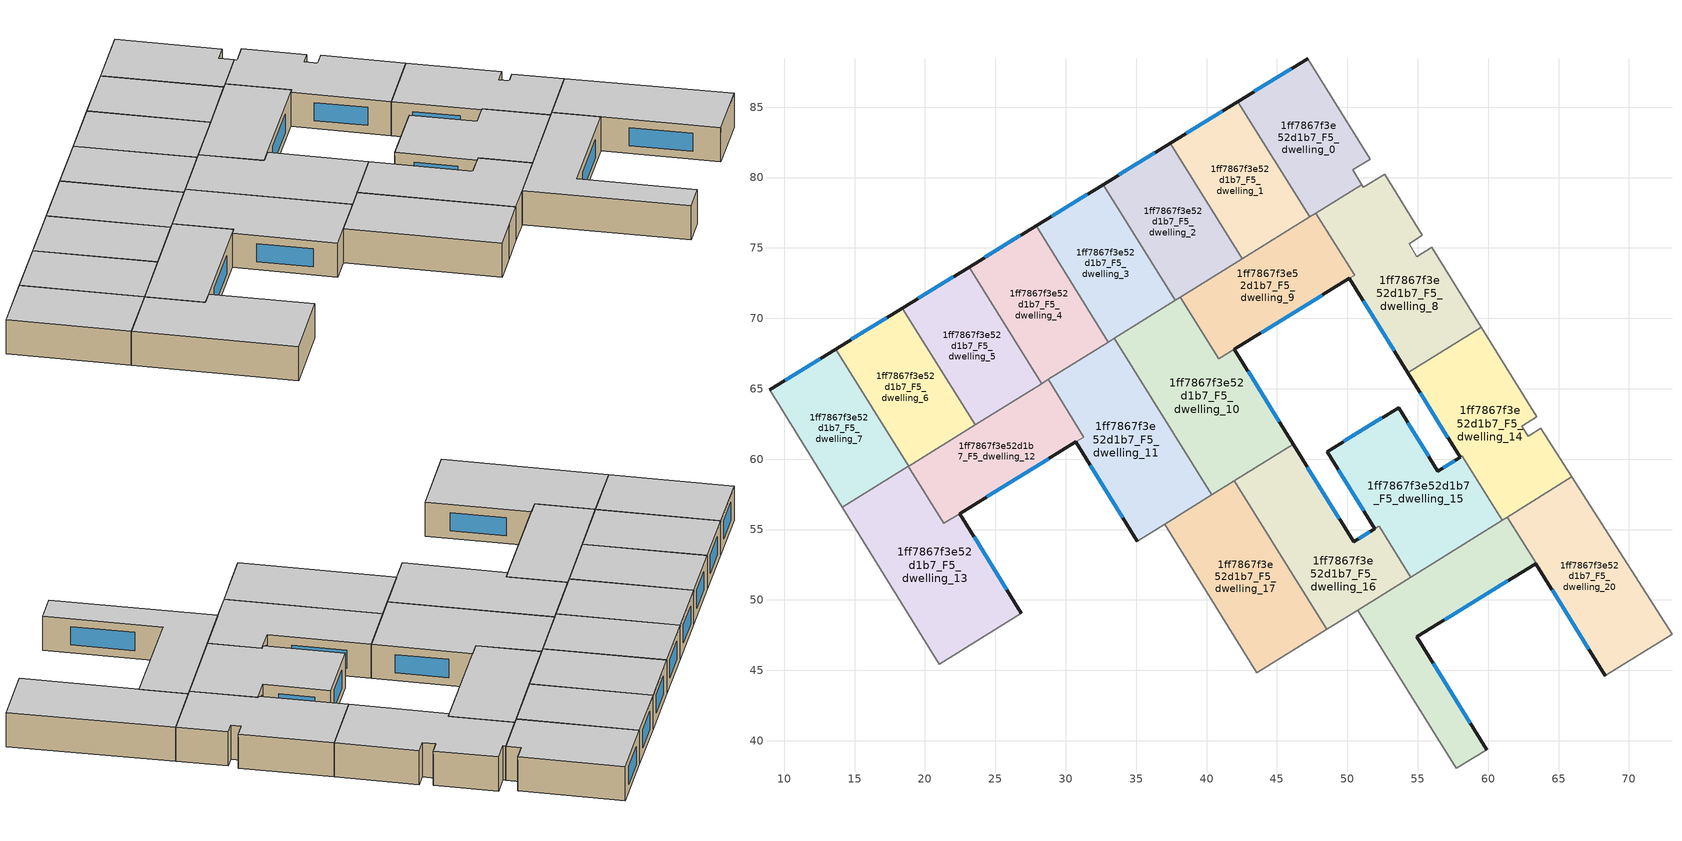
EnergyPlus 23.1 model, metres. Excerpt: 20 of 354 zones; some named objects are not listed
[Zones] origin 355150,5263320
1ff7867f3e52d1b7_F5_dwelling_0
 floor to 1ff7867f3e52d1b7_F4_dwelling_0 (EU_floor_Construction): 47.19,88.45 51.62,81.31 50.37,80.54 51.01,79.5 47.32,77.21 42.22,85.39 z15
 wall outside (EU_wall_Construction): 47.19,88.45 42.22,85.39 z15:18
 wall adiabatic (EU_wall_Construction): 51.01,79.5 50.37,80.54 51.62,81.31 47.19,88.45 z15:18
 wall to 1ff7867f3e52d1b7_F5_dwelling_1 (EU_wall_Construction): 42.22,85.39 47.32,77.21 z15:18
 wall to 1ff7867f3e52d1b7_F5_dwelling_8 (EU_wall_Construction): 47.76,77.48 51.01,79.5 z15:18
 wall to 1ff7867f3e52d1b7_F5_dwelling_9 (EU_wall_Construction): 47.32,77.21 47.76,77.48 z15:18
 window (EU_Window_Construction): 46.02,87.73 43.39,86.11 z15.7:17.3
 ceiling to 1ff7867f3e52d1b7_F6_dwelling_0 (EU_floor_Construction): 51.01,79.5 50.37,80.54 51.62,81.31 47.19,88.45 42.22,85.39 47.32,77.21 z18
1ff7867f3e52d1b7_F5_dwelling_1
 floor to 1ff7867f3e52d1b7_F4_dwelling_1 (EU_floor_Construction): 42.22,85.39 47.32,77.21 42.54,74.24 37.43,82.45 z15
 wall outside (EU_wall_Construction): 42.22,85.39 37.43,82.45 z15:18
 wall to 1ff7867f3e52d1b7_F5_dwelling_2 (EU_wall_Construction): 37.43,82.45 42.54,74.24 z15:18
 wall to 1ff7867f3e52d1b7_F5_dwelling_9 (EU_wall_Construction): 42.54,74.24 47.32,77.21 z15:18
 window (EU_Window_Construction): 41.1,84.7 38.56,83.14 z15.7:17.3
 ceiling to 1ff7867f3e52d1b7_F6_dwelling_1 (EU_floor_Construction): 47.32,77.21 42.22,85.39 37.43,82.45 42.54,74.24 z18
1ff7867f3e52d1b7_F5_dwelling_10
 floor to 1ff7867f3e52d1b7_F4_dwelling_10 (EU_floor_Construction): 41.98,67.81 46.15,61.07 40.35,57.47 33.44,68.58 38.14,71.5 40.86,67.12 z15
 wall outside (EU_wall_Construction): 46.15,61.07 41.98,67.81 z15:18
 wall to 1ff7867f3e52d1b7_F5_dwelling_11 (EU_wall_Construction): 33.44,68.58 40.35,57.47 z15:18
 wall to 1ff7867f3e52d1b7_F5_dwelling_9 (EU_wall_Construction): 41.98,67.81 40.86,67.12 38.14,71.5 z15:18
 wall to 1ff7867f3e52d1b7_F5_dwelling_16 (EU_wall_Construction): 41.96,58.46 46.15,61.07 z15:18
 wall to 1ff7867f3e52d1b7_F5_dwelling_3 (EU_wall_Construction): 37.77,71.27 33.44,68.58 z15:18
 wall to 1ff7867f3e52d1b7_F5_dwelling_17 (EU_wall_Construction): 40.36,57.47 41.96,58.46 z15:18
 wall to 1ff7867f3e52d1b7_F5_dwelling_2 (EU_wall_Construction): 38.14,71.5 37.77,71.27 z15:18
 window (EU_Window_Construction): 45.17,62.65 42.96,66.23 z15.7:17.3
 ceiling to 1ff7867f3e52d1b7_F6_dwelling_10 (EU_floor_Construction): 46.15,61.07 41.98,67.81 40.86,67.12 38.14,71.5 33.44,68.58 40.35,57.47 z18
1ff7867f3e52d1b7_F5_dwelling_11
 floor to 1ff7867f3e52d1b7_F4_dwelling_11 (EU_floor_Construction): 33.44,68.58 40.35,57.47 35.08,54.19 30.72,61.22 31.29,61.57 28.74,65.66 z15
 wall outside (EU_wall_Construction): 30.72,61.22 35.08,54.19 z15:18
 wall to 1ff7867f3e52d1b7_F5_dwelling_12 (EU_wall_Construction): 28.74,65.66 31.29,61.57 30.72,61.22 z15:18
 wall to 1ff7867f3e52d1b7_F5_dwelling_4 (EU_wall_Construction): 33.02,68.32 28.74,65.66 z15:18
 wall to 1ff7867f3e52d1b7_F5_dwelling_17 (EU_wall_Construction): 37.01,55.39 40.35,57.47 z15:18
 wall to 1ff7867f3e52d1b7_F5_dwelling_18 (EU_wall_Construction): 35.08,54.19 37.01,55.39 z15:18
 wall to 1ff7867f3e52d1b7_F5_dwelling_3 (EU_wall_Construction): 33.44,68.58 33.02,68.32 z15:18
 window (EU_Window_Construction): 31.75,59.57 34.06,55.84 z15.7:17.3
 ceiling to 1ff7867f3e52d1b7_F6_dwelling_11 (EU_floor_Construction): 40.35,57.47 33.44,68.58 28.74,65.66 31.29,61.57 30.72,61.22 35.08,54.19 z18
1ff7867f3e52d1b7_F5_dwelling_12
 floor to 1ff7867f3e52d1b7_F4_dwelling_12 (EU_floor_Construction): 28.74,65.66 31.29,61.57 21.33,55.45 18.82,59.49 z15
 wall outside (EU_wall_Construction): 22.45,56.14 30.73,61.22 z15:18
 wall to 1ff7867f3e52d1b7_F5_dwelling_13 (EU_wall_Construction): 18.82,59.49 21.33,55.45 22.45,56.14 z15:18
 wall to 1ff7867f3e52d1b7_F5_dwelling_5 (EU_wall_Construction): 28.28,65.37 23.55,62.43 z15:18
 wall to 1ff7867f3e52d1b7_F5_dwelling_6 (EU_wall_Construction): 23.55,62.43 18.84,59.5 z15:18
 wall to 1ff7867f3e52d1b7_F5_dwelling_4 (EU_wall_Construction): 28.74,65.66 28.28,65.37 z15:18
 wall to 1ff7867f3e52d1b7_F5_dwelling_7 (EU_wall_Construction): 18.84,59.5 18.82,59.49 z15:18
 window (EU_Window_Construction): 24.4,57.33 28.78,60.03 z15.7:17.3
 ceiling to 1ff7867f3e52d1b7_F6_dwelling_12 (EU_floor_Construction): 31.29,61.57 28.74,65.66 18.82,59.49 21.33,55.45 z18
1ff7867f3e52d1b7_F5_dwelling_13
 floor to 1ff7867f3e52d1b7_F4_dwelling_13 (EU_floor_Construction): 22.45,56.14 26.84,49.06 21.02,45.44 14.13,56.57 18.82,59.49 21.33,55.45 z15
 wall outside (EU_wall_Construction): 26.84,49.06 22.45,56.14 z15:18
 wall to 1ff7867f3e52d1b7_F5_dwelling_19 (EU_wall_Construction): 21.02,45.44 26.84,49.06 z15:18
 wall adiabatic (EU_wall_Construction): 14.13,56.57 21.02,45.44 z15:18
 wall to 1ff7867f3e52d1b7_F5_dwelling_7 (EU_wall_Construction): 18.82,59.49 14.13,56.57 z15:18
 window (EU_Window_Construction): 25.81,50.72 23.48,54.48 z15.7:17.3
 ceiling to 1ff7867f3e52d1b7_F6_dwelling_13 (EU_floor_Construction): 26.84,49.06 22.45,56.14 21.33,55.45 18.82,59.49 14.13,56.57 21.02,45.44 z18
1ff7867f3e52d1b7_F5_dwelling_14
 floor to 1ff7867f3e52d1b7_F4_dwelling_14 (EU_floor_Construction): 59.51,69.38 63.46,63.01 62.38,62.33 62.83,61.62 63.75,62.2 65.95,58.74 61.01,55.67 58.17,60.23 58.01,60.13 54.29,66.13 z15
 wall outside (EU_wall_Construction): 54.29,66.13 58.01,60.13 z15:18
 wall adiabatic (EU_wall_Construction): 65.95,58.74 63.75,62.2 62.83,61.62 62.38,62.33 63.46,63.01 59.51,69.38 z15:18
 wall to 1ff7867f3e52d1b7_F5_dwelling_8 (EU_wall_Construction): 59.51,69.38 54.29,66.13 z15:18
 wall to 1ff7867f3e52d1b7_F5_dwelling_20 (EU_wall_Construction): 61.36,55.89 65.95,58.74 z15:18
 wall to 1ff7867f3e52d1b7_F5_dwelling_15 (EU_wall_Construction): 58.17,60.22 61.01,55.67 / 58.01,60.13 58.17,60.23 z15:18
 wall to 1ff7867f3e52d1b7_F5_dwelling_21 (EU_wall_Construction): 61.01,55.67 61.36,55.89 z15:18
 window (EU_Window_Construction): 55.17,64.72 57.14,61.54 z15.7:17.3
 ceiling to 1ff7867f3e52d1b7_F6_dwelling_14 (EU_floor_Construction): 65.95,58.74 63.75,62.2 62.83,61.62 62.38,62.33 63.46,63.01 59.51,69.38 54.29,66.13 58.01,60.13 58.17,60.23 61.01,55.67 z18
1ff7867f3e52d1b7_F5_dwelling_15
 floor to 1ff7867f3e52d1b7_F4_dwelling_15 (EU_floor_Construction): 58.17,60.22 61.01,55.67 54.5,51.62 52.24,55.24 51.96,55.06 48.57,60.54 53.64,63.66 56.43,59.16 58.01,60.13 z15
 wall outside (EU_wall_Construction): 58.01,60.12 56.43,59.16 53.64,63.66 48.57,60.54 51.96,55.06 z15:18
 wall to 1ff7867f3e52d1b7_F5_dwelling_21 (EU_wall_Construction): 54.5,51.62 61.01,55.67 z15:18
 wall to 1ff7867f3e52d1b7_F5_dwelling_16 (EU_wall_Construction): 52.25,55.24 54.5,51.62 / 51.96,55.06 52.24,55.24 z15:18
 window (EU_Window_Construction): 55.77,60.21 54.29,62.6 / 57.63,59.9 56.8,59.38 / 49.36,59.25 51.16,56.35 / 52.45,62.93 49.76,61.27 z15.7:17.3
 ceiling to 1ff7867f3e52d1b7_F6_dwelling_15 (EU_floor_Construction): 61.01,55.67 58.17,60.22 58.01,60.13 56.43,59.16 53.64,63.66 48.57,60.54 51.96,55.06 52.24,55.24 54.5,51.62 z18
1ff7867f3e52d1b7_F5_dwelling_16
 floor to 1ff7867f3e52d1b7_F4_dwelling_16 (EU_floor_Construction): 52.24,55.24 54.5,51.62 48.52,47.91 41.96,58.46 46.15,61.07 50.45,54.13 z15
 wall outside (EU_wall_Construction): 51.96,55.06 50.45,54.13 46.15,61.07 z15:18
 wall to 1ff7867f3e52d1b7_F5_dwelling_17 (EU_wall_Construction): 41.96,58.46 48.52,47.91 z15:18
 wall to 1ff7867f3e52d1b7_F5_dwelling_22 (EU_wall_Construction): 48.52,47.91 50.74,49.28 z15:18
 wall to 1ff7867f3e52d1b7_F5_dwelling_21 (EU_wall_Construction): 50.74,49.28 54.5,51.62 z15:18
 window (EU_Window_Construction): 49.44,55.76 47.16,59.44 / 51.6,54.84 50.8,54.35 z15.7:17.3
 ceiling to 1ff7867f3e52d1b7_F6_dwelling_16 (EU_floor_Construction): 54.5,51.62 52.24,55.24 50.45,54.13 46.15,61.07 41.96,58.46 48.52,47.91 z18
1ff7867f3e52d1b7_F5_dwelling_17
 floor to 1ff7867f3e52d1b7_F4_dwelling_17 (EU_floor_Construction): 41.96,58.46 48.52,47.91 43.58,44.83 37.01,55.39 z15
 wall to 1ff7867f3e52d1b7_F5_dwelling_18 (EU_wall_Construction): 37.01,55.39 43.58,44.83 z15:18
 wall to 1ff7867f3e52d1b7_F5_dwelling_23 (EU_wall_Construction): 43.58,44.83 46.09,46.39 z15:18
 wall to 1ff7867f3e52d1b7_F5_dwelling_22 (EU_wall_Construction): 46.09,46.39 48.52,47.9 z15:18
 ceiling to 1ff7867f3e52d1b7_F6_dwelling_17 (EU_floor_Construction): 48.52,47.91 41.96,58.46 37.01,55.39 43.58,44.83 z18
1ff7867f3e52d1b7_F5_dwelling_2
 floor to 1ff7867f3e52d1b7_F4_dwelling_2 (EU_floor_Construction): 37.43,82.45 42.54,74.24 37.77,71.27 32.66,79.5 z15
 wall outside (EU_wall_Construction): 37.43,82.45 32.66,79.5 z15:18
 wall to 1ff7867f3e52d1b7_F5_dwelling_3 (EU_wall_Construction): 32.66,79.5 37.77,71.27 z15:18
 wall to 1ff7867f3e52d1b7_F5_dwelling_9 (EU_wall_Construction): 38.14,71.5 42.54,74.24 z15:18
 window (EU_Window_Construction): 36.31,81.76 33.78,80.2 z15.7:17.3
 ceiling to 1ff7867f3e52d1b7_F6_dwelling_2 (EU_floor_Construction): 42.54,74.24 37.43,82.45 32.66,79.5 37.77,71.27 z18
1ff7867f3e52d1b7_F5_dwelling_20
 floor to 1ff7867f3e52d1b7_F4_dwelling_20 (EU_floor_Construction): 65.95,58.74 73.05,47.56 68.35,44.64 68.31,44.62 63.38,52.59 63.4,52.61 61.36,55.89 z15
 wall outside (EU_wall_Construction): 63.38,52.59 68.31,44.62 z15:18
 wall adiabatic (EU_wall_Construction): 73.05,47.56 65.95,58.74 z15:18
 wall to 1ff7867f3e52d1b7_F5_dwelling_21 (EU_wall_Construction): 61.36,55.89 63.4,52.61 63.38,52.59 z15:18
 wall to 1ff7867f3e52d1b7_F5_dwelling_26 (EU_wall_Construction): 68.31,44.62 68.35,44.64 73.05,47.56 z15:18
 window (EU_Window_Construction): 64.54,50.72 67.15,46.49 z15.7:17.3
 ceiling to 1ff7867f3e52d1b7_F6_dwelling_20 (EU_floor_Construction): 73.05,47.56 65.95,58.74 61.36,55.89 63.4,52.61 63.38,52.59 68.31,44.62 68.35,44.64 z18
1ff7867f3e52d1b7_F5_dwelling_21
 floor to 1ff7867f3e52d1b7_F4_dwelling_21 (EU_floor_Construction): 61.36,55.89 63.4,52.61 63.37,52.59 54.93,47.39 59.89,39.38 57.73,38.04 50.74,49.28 z15
 wall outside (EU_wall_Construction): 59.89,39.38 54.93,47.39 63.37,52.59 z15:18
 wall to 1ff7867f3e52d1b7_F5_dwelling_22 (EU_wall_Construction): 50.74,49.28 57.73,38.04 z15:18
 wall to 1ff7867f3e52d1b7_F5_dwelling_28 (EU_wall_Construction): 57.73,38.04 59.89,39.38 z15:18
 window (EU_Window_Construction): 56.91,48.61 61.39,51.37 / 58.73,41.26 56.09,45.51 z15.7:17.3
 ceiling to 1ff7867f3e52d1b7_F6_dwelling_21 (EU_floor_Construction): 59.89,39.38 54.93,47.39 63.37,52.59 63.4,52.61 61.36,55.89 50.74,49.28 57.73,38.04 z18
1ff7867f3e52d1b7_F5_dwelling_3
 floor to 1ff7867f3e52d1b7_F4_dwelling_3 (EU_floor_Construction): 32.66,79.5 37.77,71.27 33.02,68.32 27.89,76.57 z15
 wall outside (EU_wall_Construction): 32.66,79.5 27.89,76.57 z15:18
 wall to 1ff7867f3e52d1b7_F5_dwelling_4 (EU_wall_Construction): 27.89,76.57 33.02,68.32 z15:18
 window (EU_Window_Construction): 31.54,78.82 29.01,77.26 z15.7:17.3
 ceiling to 1ff7867f3e52d1b7_F6_dwelling_3 (EU_floor_Construction): 37.77,71.27 32.66,79.5 27.89,76.57 33.02,68.32 z18
1ff7867f3e52d1b7_F5_dwelling_4
 floor to 1ff7867f3e52d1b7_F4_dwelling_4 (EU_floor_Construction): 27.89,76.57 33.02,68.32 28.28,65.37 23.14,73.65 z15
 wall outside (EU_wall_Construction): 27.89,76.57 23.14,73.65 z15:18
 wall to 1ff7867f3e52d1b7_F5_dwelling_5 (EU_wall_Construction): 23.14,73.65 28.28,65.37 z15:18
 window (EU_Window_Construction): 26.77,75.89 24.25,74.33 z15.7:17.3
 ceiling to 1ff7867f3e52d1b7_F6_dwelling_4 (EU_floor_Construction): 33.02,68.32 27.89,76.57 23.14,73.65 28.28,65.37 z18
1ff7867f3e52d1b7_F5_dwelling_5
 floor to 1ff7867f3e52d1b7_F4_dwelling_5 (EU_floor_Construction): 23.14,73.65 28.28,65.37 23.55,62.43 18.4,70.73 z15
 wall outside (EU_wall_Construction): 23.14,73.65 18.4,70.73 z15:18
 wall to 1ff7867f3e52d1b7_F5_dwelling_6 (EU_wall_Construction): 18.4,70.73 23.55,62.43 z15:18
 window (EU_Window_Construction): 22.02,72.96 19.51,71.41 z15.7:17.3
 ceiling to 1ff7867f3e52d1b7_F6_dwelling_5 (EU_floor_Construction): 28.28,65.37 23.14,73.65 18.4,70.73 23.55,62.43 z18
1ff7867f3e52d1b7_F5_dwelling_6
 floor to 1ff7867f3e52d1b7_F4_dwelling_6 (EU_floor_Construction): 18.4,70.73 23.55,62.43 18.84,59.5 13.67,67.82 z15
 wall outside (EU_wall_Construction): 18.4,70.73 13.67,67.82 z15:18
 wall to 1ff7867f3e52d1b7_F5_dwelling_7 (EU_wall_Construction): 13.67,67.82 18.84,59.5 z15:18
 window (EU_Window_Construction): 17.28,70.05 14.78,68.5 z15.7:17.3
 ceiling to 1ff7867f3e52d1b7_F6_dwelling_6 (EU_floor_Construction): 23.55,62.43 18.4,70.73 13.67,67.82 18.84,59.5 z18
1ff7867f3e52d1b7_F5_dwelling_7
 floor to 1ff7867f3e52d1b7_F4_dwelling_7 (EU_floor_Construction): 13.67,67.82 18.84,59.5 14.13,56.57 8.96,64.92 z15
 wall outside (EU_wall_Construction): 13.67,67.82 8.96,64.92 z15:18
 wall adiabatic (EU_wall_Construction): 8.96,64.92 14.13,56.57 z15:18
 window (EU_Window_Construction): 12.56,67.14 10.06,65.6 z15.7:17.3
 ceiling to 1ff7867f3e52d1b7_F6_dwelling_7 (EU_floor_Construction): 18.84,59.5 13.67,67.82 8.96,64.92 14.13,56.57 z18
1ff7867f3e52d1b7_F5_dwelling_8
 floor to 1ff7867f3e52d1b7_F4_dwelling_8 (EU_floor_Construction): 55.33,75.89 54.38,75.3 54.93,74.39 56,75.06 59.51,69.38 54.29,66.13 50.15,72.83 50.51,73.05 47.76,77.48 51.01,79.5 51.14,79.3 52.65,80.23 z15
 wall outside (EU_wall_Construction): 50.15,72.83 54.29,66.13 z15:18
 wall adiabatic (EU_wall_Construction): 59.51,69.38 56,75.06 54.93,74.39 54.38,75.3 55.33,75.89 52.65,80.23 51.14,79.3 51.01,79.5 z15:18
 wall to 1ff7867f3e52d1b7_F5_dwelling_9 (EU_wall_Construction): 47.76,77.48 50.51,73.05 50.15,72.83 z15:18
 window (EU_Window_Construction): 51.12,71.26 53.32,67.71 z15.7:17.3
 ceiling to 1ff7867f3e52d1b7_F6_dwelling_8 (EU_floor_Construction): 59.51,69.38 56,75.06 54.93,74.39 54.38,75.3 55.33,75.89 52.65,80.23 51.14,79.3 51.01,79.5 47.76,77.48 50.51,73.05 50.15,72.83 54.29,66.13 z18
1ff7867f3e52d1b7_F5_dwelling_9
 floor to 1ff7867f3e52d1b7_F4_dwelling_9 (EU_floor_Construction): 47.76,77.48 50.51,73.05 40.86,67.12 38.14,71.5 z15
 wall outside (EU_wall_Construction): 41.98,67.81 50.15,72.83 z15:18
 window (EU_Window_Construction): 43.9,68.99 48.23,71.65 z15.7:17.3
 ceiling to 1ff7867f3e52d1b7_F6_dwelling_9 (EU_floor_Construction): 50.51,73.05 47.76,77.48 38.14,71.5 40.86,67.12 z18
[Building]
EU S2 Campaign: North Axis=0; Terrain=City; Solar Distribution=FullExterior
[Site:Location]
Budapest.Ferenc.Liszt.Intl.AP: Latitude=47.437; Longitude=19.256; Time Zone=1; Elevation=185
[SizingPeriod:WeatherFileDays]
AnnualSizingPeriod: Begin Month=1; Begin Day of Month=1; End Month=12; End Day of Month=31; Day of Week for Start Day=Monday; Use Weather File Daylight Saving Period=No; Use Weather File Rain and Snow Indicators=No
[MATERIAL]
EU_InternalMass_Material: Roughness=MediumRough; Thickness=0.1; Conductivity=1; Density=1800; Specific Heat=900; Thermal Absorptance=0.9; Solar Absorptance=0.7; Visible Absorptance=0.7
[MATERIAL:NOMASS] Roughness=MediumRough; Thermal Absorptance=0.9; Solar Absorptance=0.7; Visible Absorptance=0.7
Name | Thermal Resistance
EU_wall_NoMass | 0.832559
EU_floor_NoMass | 0.872794
[WINDOWMATERIAL:SIMPLEGLAZINGSYSTEM]
EU_Window_SimpleGlazing: UFactor=2.79869; Solar Heat Gain Coefficient=0.75; Visible Transmittance=0.75
[CONSTRUCTION]
EU_wall_Construction: EU_wall_NoMass
EU_floor_Construction: EU_floor_NoMass
EU_Window_Construction: EU_Window_SimpleGlazing
EU_InternalMass_Construction: EU_InternalMass_Material
[ZONE] Type=1; Multiplier=1; Ceiling Height=autocalculate; Floor Area=autocalculate; Part of Total Floor Area=Yes
Name | Volume
1ff7867f3e52d1b7_F5_dwelling_0 | 162.953
1ff7867f3e52d1b7_F5_dwelling_1 | 162.927
1ff7867f3e52d1b7_F5_dwelling_10 | 248.158
1ff7867f3e52d1b7_F5_dwelling_11 | 233.833
1ff7867f3e52d1b7_F5_dwelling_12 | 167.907
1ff7867f3e52d1b7_F5_dwelling_13 | 250.023
1ff7867f3e52d1b7_F5_dwelling_14 | 221.111
1ff7867f3e52d1b7_F5_dwelling_15 | 219.817
1ff7867f3e52d1b7_F5_dwelling_16 | 210.796
1ff7867f3e52d1b7_F5_dwelling_17 | 217.256
1ff7867f3e52d1b7_F5_dwelling_2 | 162.947
1ff7867f3e52d1b7_F5_dwelling_20 | 218.36
1ff7867f3e52d1b7_F5_dwelling_21 | 216.167
1ff7867f3e52d1b7_F5_dwelling_3 | 162.949
1ff7867f3e52d1b7_F5_dwelling_4 | 162.935
1ff7867f3e52d1b7_F5_dwelling_5 | 162.948
1ff7867f3e52d1b7_F5_dwelling_6 | 162.921
1ff7867f3e52d1b7_F5_dwelling_7 | 162.956
1ff7867f3e52d1b7_F5_dwelling_8 | 227.431
1ff7867f3e52d1b7_F5_dwelling_9 | 176.137
[INTERNALMASS] Construction=EU_InternalMass_Construction
Name | Zone or ZoneList | Surface Area
1ff7867f3e52d1b7_F5_dwelling_0_EU_InternalMass | 1ff7867f3e52d1b7_F5_dwelling_0 | 54.3176
1ff7867f3e52d1b7_F5_dwelling_1_EU_InternalMass | 1ff7867f3e52d1b7_F5_dwelling_1 | 54.309
1ff7867f3e52d1b7_F5_dwelling_2_EU_InternalMass | 1ff7867f3e52d1b7_F5_dwelling_2 | 54.3156
1ff7867f3e52d1b7_F5_dwelling_3_EU_InternalMass | 1ff7867f3e52d1b7_F5_dwelling_3 | 54.3164
1ff7867f3e52d1b7_F5_dwelling_4_EU_InternalMass | 1ff7867f3e52d1b7_F5_dwelling_4 | 54.3115
1ff7867f3e52d1b7_F5_dwelling_5_EU_InternalMass | 1ff7867f3e52d1b7_F5_dwelling_5 | 54.3161
1ff7867f3e52d1b7_F5_dwelling_6_EU_InternalMass | 1ff7867f3e52d1b7_F5_dwelling_6 | 54.3068
1ff7867f3e52d1b7_F5_dwelling_7_EU_InternalMass | 1ff7867f3e52d1b7_F5_dwelling_7 | 54.3185
1ff7867f3e52d1b7_F5_dwelling_8_EU_InternalMass | 1ff7867f3e52d1b7_F5_dwelling_8 | 75.8117
1ff7867f3e52d1b7_F5_dwelling_9_EU_InternalMass | 1ff7867f3e52d1b7_F5_dwelling_9 | 58.7085
1ff7867f3e52d1b7_F5_dwelling_10_EU_InternalMass | 1ff7867f3e52d1b7_F5_dwelling_10 | 82.7193
1ff7867f3e52d1b7_F5_dwelling_11_EU_InternalMass | 1ff7867f3e52d1b7_F5_dwelling_11 | 77.9441
1ff7867f3e52d1b7_F5_dwelling_12_EU_InternalMass | 1ff7867f3e52d1b7_F5_dwelling_12 | 55.9651
1ff7867f3e52d1b7_F5_dwelling_13_EU_InternalMass | 1ff7867f3e52d1b7_F5_dwelling_13 | 83.3393
1ff7867f3e52d1b7_F5_dwelling_14_EU_InternalMass | 1ff7867f3e52d1b7_F5_dwelling_14 | 73.7034
1ff7867f3e52d1b7_F5_dwelling_15_EU_InternalMass | 1ff7867f3e52d1b7_F5_dwelling_15 | 73.2719
1ff7867f3e52d1b7_F5_dwelling_16_EU_InternalMass | 1ff7867f3e52d1b7_F5_dwelling_16 | 70.266
1ff7867f3e52d1b7_F5_dwelling_17_EU_InternalMass | 1ff7867f3e52d1b7_F5_dwelling_17 | 72.4188
1ff7867f3e52d1b7_F5_dwelling_20_EU_InternalMass | 1ff7867f3e52d1b7_F5_dwelling_20 | 72.7865
1ff7867f3e52d1b7_F5_dwelling_21_EU_InternalMass | 1ff7867f3e52d1b7_F5_dwelling_21 | 72.0549
[OTHEREQUIPMENT] Fuel Type=Electricity; Design Level Calculation Method=Watts/Area; Power per Zone Floor Area=1; Fraction Latent=0; Fraction Radiant=0; Fraction Lost=0; Carbon Dioxide Generation Rate=0; EndUse Subcategory=EU_Step8_InternalGains
Name | Zone or ZoneList or Space or SpaceList | Schedule
EU_Step8_InternalGain_1ff7867f3e52d1b7_F5_dwelling_0_f000 | 1ff7867f3e52d1b7_F5_dwelling_0 | EU_Step8_GainSchedule_1ff7867f3e52d1b7_F5_dwelling_0_f000
EU_Step8_InternalGain_1ff7867f3e52d1b7_F5_dwelling_1_f000 | 1ff7867f3e52d1b7_F5_dwelling_1 | EU_Step8_GainSchedule_1ff7867f3e52d1b7_F5_dwelling_1_f000
EU_Step8_InternalGain_1ff7867f3e52d1b7_F5_dwelling_2_f000 | 1ff7867f3e52d1b7_F5_dwelling_2 | EU_Step8_GainSchedule_1ff7867f3e52d1b7_F5_dwelling_2_f000
EU_Step8_InternalGain_1ff7867f3e52d1b7_F5_dwelling_3_f000 | 1ff7867f3e52d1b7_F5_dwelling_3 | EU_Step8_GainSchedule_1ff7867f3e52d1b7_F5_dwelling_3_f000
EU_Step8_InternalGain_1ff7867f3e52d1b7_F5_dwelling_4_f000 | 1ff7867f3e52d1b7_F5_dwelling_4 | EU_Step8_GainSchedule_1ff7867f3e52d1b7_F5_dwelling_4_f000
EU_Step8_InternalGain_1ff7867f3e52d1b7_F5_dwelling_5_f000 | 1ff7867f3e52d1b7_F5_dwelling_5 | EU_Step8_GainSchedule_1ff7867f3e52d1b7_F5_dwelling_5_f000
EU_Step8_InternalGain_1ff7867f3e52d1b7_F5_dwelling_6_f000 | 1ff7867f3e52d1b7_F5_dwelling_6 | EU_Step8_GainSchedule_1ff7867f3e52d1b7_F5_dwelling_6_f000
EU_Step8_InternalGain_1ff7867f3e52d1b7_F5_dwelling_7_f000 | 1ff7867f3e52d1b7_F5_dwelling_7 | EU_Step8_GainSchedule_1ff7867f3e52d1b7_F5_dwelling_7_f000
EU_Step8_InternalGain_1ff7867f3e52d1b7_F5_dwelling_8_f000 | 1ff7867f3e52d1b7_F5_dwelling_8 | EU_Step8_GainSchedule_1ff7867f3e52d1b7_F5_dwelling_8_f000
EU_Step8_InternalGain_1ff7867f3e52d1b7_F5_dwelling_9_f000 | 1ff7867f3e52d1b7_F5_dwelling_9 | EU_Step8_GainSchedule_1ff7867f3e52d1b7_F5_dwelling_9_f000
EU_Step8_InternalGain_1ff7867f3e52d1b7_F5_dwelling_10_f000 | 1ff7867f3e52d1b7_F5_dwelling_10 | EU_Step8_GainSchedule_1ff7867f3e52d1b7_F5_dwelling_10_f000
EU_Step8_InternalGain_1ff7867f3e52d1b7_F5_dwelling_11_f000 | 1ff7867f3e52d1b7_F5_dwelling_11 | EU_Step8_GainSchedule_1ff7867f3e52d1b7_F5_dwelling_11_f000
EU_Step8_InternalGain_1ff7867f3e52d1b7_F5_dwelling_12_f000 | 1ff7867f3e52d1b7_F5_dwelling_12 | EU_Step8_GainSchedule_1ff7867f3e52d1b7_F5_dwelling_12_f000
EU_Step8_InternalGain_1ff7867f3e52d1b7_F5_dwelling_13_f000 | 1ff7867f3e52d1b7_F5_dwelling_13 | EU_Step8_GainSchedule_1ff7867f3e52d1b7_F5_dwelling_13_f000
EU_Step8_InternalGain_1ff7867f3e52d1b7_F5_dwelling_14_f000 | 1ff7867f3e52d1b7_F5_dwelling_14 | EU_Step8_GainSchedule_1ff7867f3e52d1b7_F5_dwelling_14_f000
EU_Step8_InternalGain_1ff7867f3e52d1b7_F5_dwelling_15_f000 | 1ff7867f3e52d1b7_F5_dwelling_15 | EU_Step8_GainSchedule_1ff7867f3e52d1b7_F5_dwelling_15_f000
EU_Step8_InternalGain_1ff7867f3e52d1b7_F5_dwelling_16_f000 | 1ff7867f3e52d1b7_F5_dwelling_16 | EU_Step8_GainSchedule_1ff7867f3e52d1b7_F5_dwelling_16_f000
EU_Step8_InternalGain_1ff7867f3e52d1b7_F5_dwelling_17_f000 | 1ff7867f3e52d1b7_F5_dwelling_17 | EU_Step8_GainSchedule_1ff7867f3e52d1b7_F5_dwelling_17_f000
EU_Step8_InternalGain_1ff7867f3e52d1b7_F5_dwelling_20_f000 | 1ff7867f3e52d1b7_F5_dwelling_20 | EU_Step8_GainSchedule_1ff7867f3e52d1b7_F5_dwelling_20_f000
EU_Step8_InternalGain_1ff7867f3e52d1b7_F5_dwelling_21_f000 | 1ff7867f3e52d1b7_F5_dwelling_21 | EU_Step8_GainSchedule_1ff7867f3e52d1b7_F5_dwelling_21_f000
[ZONEVENTILATION:DESIGNFLOWRATE] Schedule=EU_AlwaysOn; Design Flow Rate Calculation Method=AirChanges/Hour; Air Changes per Hour=0.475469; Ventilation Type=Natural; Fan Pressure Rise=0; Fan Total Efficiency=1; Constant Term Coefficient=1; Temperature Term Coefficient=0; Velocity Term Coefficient=0; Velocity Squared Term Coefficient=0; Minimum Indoor Temperature=-100; Maximum Indoor Temperature=100; Delta Temperature=-100; Minimum Outdoor Temperature=-100; Maximum Outdoor Temperature=100; Maximum Wind Speed=40
Name | Zone or ZoneList or Space or SpaceList
EU_ConstantAir_1ff7867f3e52d1b7_F5_dwelling_0 | 1ff7867f3e52d1b7_F5_dwelling_0
EU_ConstantAir_1ff7867f3e52d1b7_F5_dwelling_1 | 1ff7867f3e52d1b7_F5_dwelling_1
EU_ConstantAir_1ff7867f3e52d1b7_F5_dwelling_2 | 1ff7867f3e52d1b7_F5_dwelling_2
EU_ConstantAir_1ff7867f3e52d1b7_F5_dwelling_3 | 1ff7867f3e52d1b7_F5_dwelling_3
EU_ConstantAir_1ff7867f3e52d1b7_F5_dwelling_4 | 1ff7867f3e52d1b7_F5_dwelling_4
EU_ConstantAir_1ff7867f3e52d1b7_F5_dwelling_5 | 1ff7867f3e52d1b7_F5_dwelling_5
EU_ConstantAir_1ff7867f3e52d1b7_F5_dwelling_6 | 1ff7867f3e52d1b7_F5_dwelling_6
EU_ConstantAir_1ff7867f3e52d1b7_F5_dwelling_7 | 1ff7867f3e52d1b7_F5_dwelling_7
EU_ConstantAir_1ff7867f3e52d1b7_F5_dwelling_8 | 1ff7867f3e52d1b7_F5_dwelling_8
EU_ConstantAir_1ff7867f3e52d1b7_F5_dwelling_9 | 1ff7867f3e52d1b7_F5_dwelling_9
EU_ConstantAir_1ff7867f3e52d1b7_F5_dwelling_10 | 1ff7867f3e52d1b7_F5_dwelling_10
EU_ConstantAir_1ff7867f3e52d1b7_F5_dwelling_11 | 1ff7867f3e52d1b7_F5_dwelling_11
EU_ConstantAir_1ff7867f3e52d1b7_F5_dwelling_12 | 1ff7867f3e52d1b7_F5_dwelling_12
EU_ConstantAir_1ff7867f3e52d1b7_F5_dwelling_13 | 1ff7867f3e52d1b7_F5_dwelling_13
EU_ConstantAir_1ff7867f3e52d1b7_F5_dwelling_14 | 1ff7867f3e52d1b7_F5_dwelling_14
EU_ConstantAir_1ff7867f3e52d1b7_F5_dwelling_15 | 1ff7867f3e52d1b7_F5_dwelling_15
EU_ConstantAir_1ff7867f3e52d1b7_F5_dwelling_16 | 1ff7867f3e52d1b7_F5_dwelling_16
EU_ConstantAir_1ff7867f3e52d1b7_F5_dwelling_17 | 1ff7867f3e52d1b7_F5_dwelling_17
EU_ConstantAir_1ff7867f3e52d1b7_F5_dwelling_20 | 1ff7867f3e52d1b7_F5_dwelling_20
EU_ConstantAir_1ff7867f3e52d1b7_F5_dwelling_21 | 1ff7867f3e52d1b7_F5_dwelling_21
[HVACTEMPLATE:ZONE:IDEALLOADSAIRSYSTEM] System Availability Schedule=EU_AlwaysOn; Maximum Heating Supply Air Temperature=50; Minimum Cooling Supply Air Temperature=13; Maximum Heating Supply Air Humidity Ratio=0.0156; Minimum Cooling Supply Air Humidity Ratio=0.0077; Heating Limit=NoLimit; Cooling Limit=NoLimit; Heating Availability Schedule=EU_AlwaysOn; Cooling Availability Schedule=EU_CoolingOff; Dehumidification Control Type=ConstantSensibleHeatRatio; Cooling Sensible Heat Ratio=0.7; Dehumidification Setpoint=60; Humidification Control Type=None; Humidification Setpoint=30; Outdoor Air Method=None; Outdoor Air Flow Rate per Person=0.00944; Outdoor Air Flow Rate per Zone Floor Area=0; Outdoor Air Flow Rate per Zone=0; Demand Controlled Ventilation Type=None; Outdoor Air Economizer Type=NoEconomizer; Heat Recovery Type=None; Sensible Heat Recovery Effectiveness=0.7; Latent Heat Recovery Effectiveness=0.65
Name | Template Thermostat
1ff7867f3e52d1b7_F5_dwelling_0 | EU_HeatOnly_1ff7867f3e52d1b7_F5_dwelling_0
1ff7867f3e52d1b7_F5_dwelling_1 | EU_HeatOnly_1ff7867f3e52d1b7_F5_dwelling_1
1ff7867f3e52d1b7_F5_dwelling_2 | EU_HeatOnly_1ff7867f3e52d1b7_F5_dwelling_2
1ff7867f3e52d1b7_F5_dwelling_3 | EU_HeatOnly_1ff7867f3e52d1b7_F5_dwelling_3
1ff7867f3e52d1b7_F5_dwelling_4 | EU_HeatOnly_1ff7867f3e52d1b7_F5_dwelling_4
1ff7867f3e52d1b7_F5_dwelling_5 | EU_HeatOnly_1ff7867f3e52d1b7_F5_dwelling_5
1ff7867f3e52d1b7_F5_dwelling_6 | EU_HeatOnly_1ff7867f3e52d1b7_F5_dwelling_6
1ff7867f3e52d1b7_F5_dwelling_7 | EU_HeatOnly_1ff7867f3e52d1b7_F5_dwelling_7
1ff7867f3e52d1b7_F5_dwelling_8 | EU_HeatOnly_1ff7867f3e52d1b7_F5_dwelling_8
1ff7867f3e52d1b7_F5_dwelling_9 | EU_HeatOnly_1ff7867f3e52d1b7_F5_dwelling_9
1ff7867f3e52d1b7_F5_dwelling_10 | EU_HeatOnly_1ff7867f3e52d1b7_F5_dwelling_10
1ff7867f3e52d1b7_F5_dwelling_11 | EU_HeatOnly_1ff7867f3e52d1b7_F5_dwelling_11
1ff7867f3e52d1b7_F5_dwelling_12 | EU_HeatOnly_1ff7867f3e52d1b7_F5_dwelling_12
1ff7867f3e52d1b7_F5_dwelling_13 | EU_HeatOnly_1ff7867f3e52d1b7_F5_dwelling_13
1ff7867f3e52d1b7_F5_dwelling_14 | EU_HeatOnly_1ff7867f3e52d1b7_F5_dwelling_14
1ff7867f3e52d1b7_F5_dwelling_15 | EU_HeatOnly_1ff7867f3e52d1b7_F5_dwelling_15
1ff7867f3e52d1b7_F5_dwelling_16 | EU_HeatOnly_1ff7867f3e52d1b7_F5_dwelling_16
1ff7867f3e52d1b7_F5_dwelling_17 | EU_HeatOnly_1ff7867f3e52d1b7_F5_dwelling_17
1ff7867f3e52d1b7_F5_dwelling_20 | EU_HeatOnly_1ff7867f3e52d1b7_F5_dwelling_20
1ff7867f3e52d1b7_F5_dwelling_21 | EU_HeatOnly_1ff7867f3e52d1b7_F5_dwelling_21
[SIZING:ZONE] Zone Cooling Design Supply Air Temperature Input Method=SupplyAirTemperature; Zone Cooling Design Supply Air Temperature=13; Zone Heating Design Supply Air Temperature Input Method=SupplyAirTemperature; Zone Heating Design Supply Air Temperature=50; Zone Cooling Design Supply Air Humidity Ratio=0.008; Zone Heating Design Supply Air Humidity Ratio=0.008; Cooling Design Air Flow Method=DesignDay; Cooling Design Air Flow Rate=0; Cooling Minimum Air Flow per Zone Floor Area=0.000762; Cooling Minimum Air Flow=0; Cooling Minimum Air Flow Fraction=0.2; Heating Design Air Flow Method=DesignDay; Heating Design Air Flow Rate=0; Heating Maximum Air Flow per Zone Floor Area=0.002032; Heating Maximum Air Flow=0.141576; Heating Maximum Air Flow Fraction=0.3; Account for Dedicated Outdoor Air System=No; Dedicated Outdoor Air System Control Strategy=NeutralSupplyAir; Dedicated Outdoor Air Low Setpoint Temperature for Design=autosize; Dedicated Outdoor Air High Setpoint Temperature for Design=autosize; Zone Load Sizing Method=Sensible Load Only No Latent Load; Zone Latent Cooling Design Supply Air Humidity Ratio Input Method=HumidityRatioDifference; Zone Cooling Design Supply Air Humidity Ratio Difference=0.005; Zone Latent Heating Design Supply Air Humidity Ratio Input Method=HumidityRatioDifference; Zone Humidification Design Supply Air Humidity Ratio Difference=0.005
1ff7867f3e52d1b7_F5_dwelling_0; 1ff7867f3e52d1b7_F5_dwelling_1; 1ff7867f3e52d1b7_F5_dwelling_2; 1ff7867f3e52d1b7_F5_dwelling_3; 1ff7867f3e52d1b7_F5_dwelling_4; 1ff7867f3e52d1b7_F5_dwelling_5; 1ff7867f3e52d1b7_F5_dwelling_6; 1ff7867f3e52d1b7_F5_dwelling_7; 1ff7867f3e52d1b7_F5_dwelling_8; 1ff7867f3e52d1b7_F5_dwelling_9; 1ff7867f3e52d1b7_F5_dwelling_10; 1ff7867f3e52d1b7_F5_dwelling_11; 1ff7867f3e52d1b7_F5_dwelling_12; 1ff7867f3e52d1b7_F5_dwelling_13; 1ff7867f3e52d1b7_F5_dwelling_14; 1ff7867f3e52d1b7_F5_dwelling_15; 1ff7867f3e52d1b7_F5_dwelling_16; 1ff7867f3e52d1b7_F5_dwelling_17; 1ff7867f3e52d1b7_F5_dwelling_20; 1ff7867f3e52d1b7_F5_dwelling_21
[SCHEDULE:CONSTANT]
Name | Hourly Value
EU_AlwaysOn | 1
EU_CoolingOff | 0
[SCHEDULE:FILE] Column Number=1; Rows to Skip at Top=0; Number of Hours of Data=8760; Column Separator=Comma; Interpolate to Timestep=No; Minutes per Item=60; Adjust Schedule for Daylight Savings=Yes
Name | File
EU_Step8_GainSchedule_1ff7867f3e52d1b7_F5_dwelling_0_f000 | ../../schedules/1ff7867f3e52d1b7/1ff7867f3e52d1b7_F5_dwelling_0_f000_gain.csv
EU_Step8_GainSchedule_1ff7867f3e52d1b7_F5_dwelling_1_f000 | ../../schedules/1ff7867f3e52d1b7/1ff7867f3e52d1b7_F5_dwelling_1_f000_gain.csv
EU_Step8_GainSchedule_1ff7867f3e52d1b7_F5_dwelling_2_f000 | ../../schedules/1ff7867f3e52d1b7/1ff7867f3e52d1b7_F5_dwelling_2_f000_gain.csv
EU_Step8_GainSchedule_1ff7867f3e52d1b7_F5_dwelling_3_f000 | ../../schedules/1ff7867f3e52d1b7/1ff7867f3e52d1b7_F5_dwelling_3_f000_gain.csv
EU_Step8_GainSchedule_1ff7867f3e52d1b7_F5_dwelling_4_f000 | ../../schedules/1ff7867f3e52d1b7/1ff7867f3e52d1b7_F5_dwelling_4_f000_gain.csv
EU_Step8_GainSchedule_1ff7867f3e52d1b7_F5_dwelling_5_f000 | ../../schedules/1ff7867f3e52d1b7/1ff7867f3e52d1b7_F5_dwelling_5_f000_gain.csv
EU_Step8_GainSchedule_1ff7867f3e52d1b7_F5_dwelling_6_f000 | ../../schedules/1ff7867f3e52d1b7/1ff7867f3e52d1b7_F5_dwelling_6_f000_gain.csv
EU_Step8_GainSchedule_1ff7867f3e52d1b7_F5_dwelling_7_f000 | ../../schedules/1ff7867f3e52d1b7/1ff7867f3e52d1b7_F5_dwelling_7_f000_gain.csv
EU_Step8_GainSchedule_1ff7867f3e52d1b7_F5_dwelling_8_f000 | ../../schedules/1ff7867f3e52d1b7/1ff7867f3e52d1b7_F5_dwelling_8_f000_gain.csv
EU_Step8_GainSchedule_1ff7867f3e52d1b7_F5_dwelling_9_f000 | ../../schedules/1ff7867f3e52d1b7/1ff7867f3e52d1b7_F5_dwelling_9_f000_gain.csv
EU_Step8_GainSchedule_1ff7867f3e52d1b7_F5_dwelling_10_f000 | ../../schedules/1ff7867f3e52d1b7/1ff7867f3e52d1b7_F5_dwelling_10_f000_gain.csv
EU_Step8_GainSchedule_1ff7867f3e52d1b7_F5_dwelling_11_f000 | ../../schedules/1ff7867f3e52d1b7/1ff7867f3e52d1b7_F5_dwelling_11_f000_gain.csv
EU_Step8_GainSchedule_1ff7867f3e52d1b7_F5_dwelling_12_f000 | ../../schedules/1ff7867f3e52d1b7/1ff7867f3e52d1b7_F5_dwelling_12_f000_gain.csv
EU_Step8_GainSchedule_1ff7867f3e52d1b7_F5_dwelling_13_f000 | ../../schedules/1ff7867f3e52d1b7/1ff7867f3e52d1b7_F5_dwelling_13_f000_gain.csv
EU_Step8_GainSchedule_1ff7867f3e52d1b7_F5_dwelling_14_f000 | ../../schedules/1ff7867f3e52d1b7/1ff7867f3e52d1b7_F5_dwelling_14_f000_gain.csv
EU_Step8_GainSchedule_1ff7867f3e52d1b7_F5_dwelling_15_f000 | ../../schedules/1ff7867f3e52d1b7/1ff7867f3e52d1b7_F5_dwelling_15_f000_gain.csv
EU_Step8_GainSchedule_1ff7867f3e52d1b7_F5_dwelling_16_f000 | ../../schedules/1ff7867f3e52d1b7/1ff7867f3e52d1b7_F5_dwelling_16_f000_gain.csv
EU_Step8_GainSchedule_1ff7867f3e52d1b7_F5_dwelling_17_f000 | ../../schedules/1ff7867f3e52d1b7/1ff7867f3e52d1b7_F5_dwelling_17_f000_gain.csv
EU_Step8_GainSchedule_1ff7867f3e52d1b7_F5_dwelling_20_f000 | ../../schedules/1ff7867f3e52d1b7/1ff7867f3e52d1b7_F5_dwelling_20_f000_gain.csv
EU_Step8_GainSchedule_1ff7867f3e52d1b7_F5_dwelling_21_f000 | ../../schedules/1ff7867f3e52d1b7/1ff7867f3e52d1b7_F5_dwelling_21_f000_gain.csv
